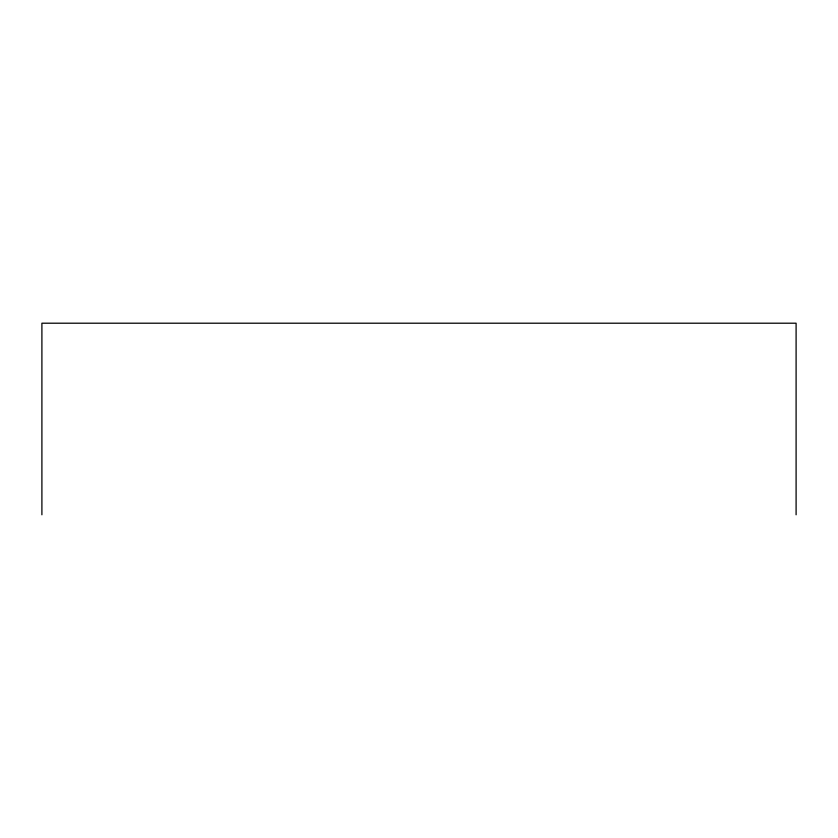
<?xml version="1.0" encoding="UTF-8"?>
<svg xmlns="http://www.w3.org/2000/svg" width="838" height="838" viewBox="0 0 838 838"><rect width="100%" height="100%" fill="white"/><g stroke="black" fill="none" stroke-linecap="round" stroke-linejoin="round"><path stroke-width="1.26" d="M796.1 514.794L796.1 323.206L41.9 323.206L41.9 514.794"/></g></svg>
